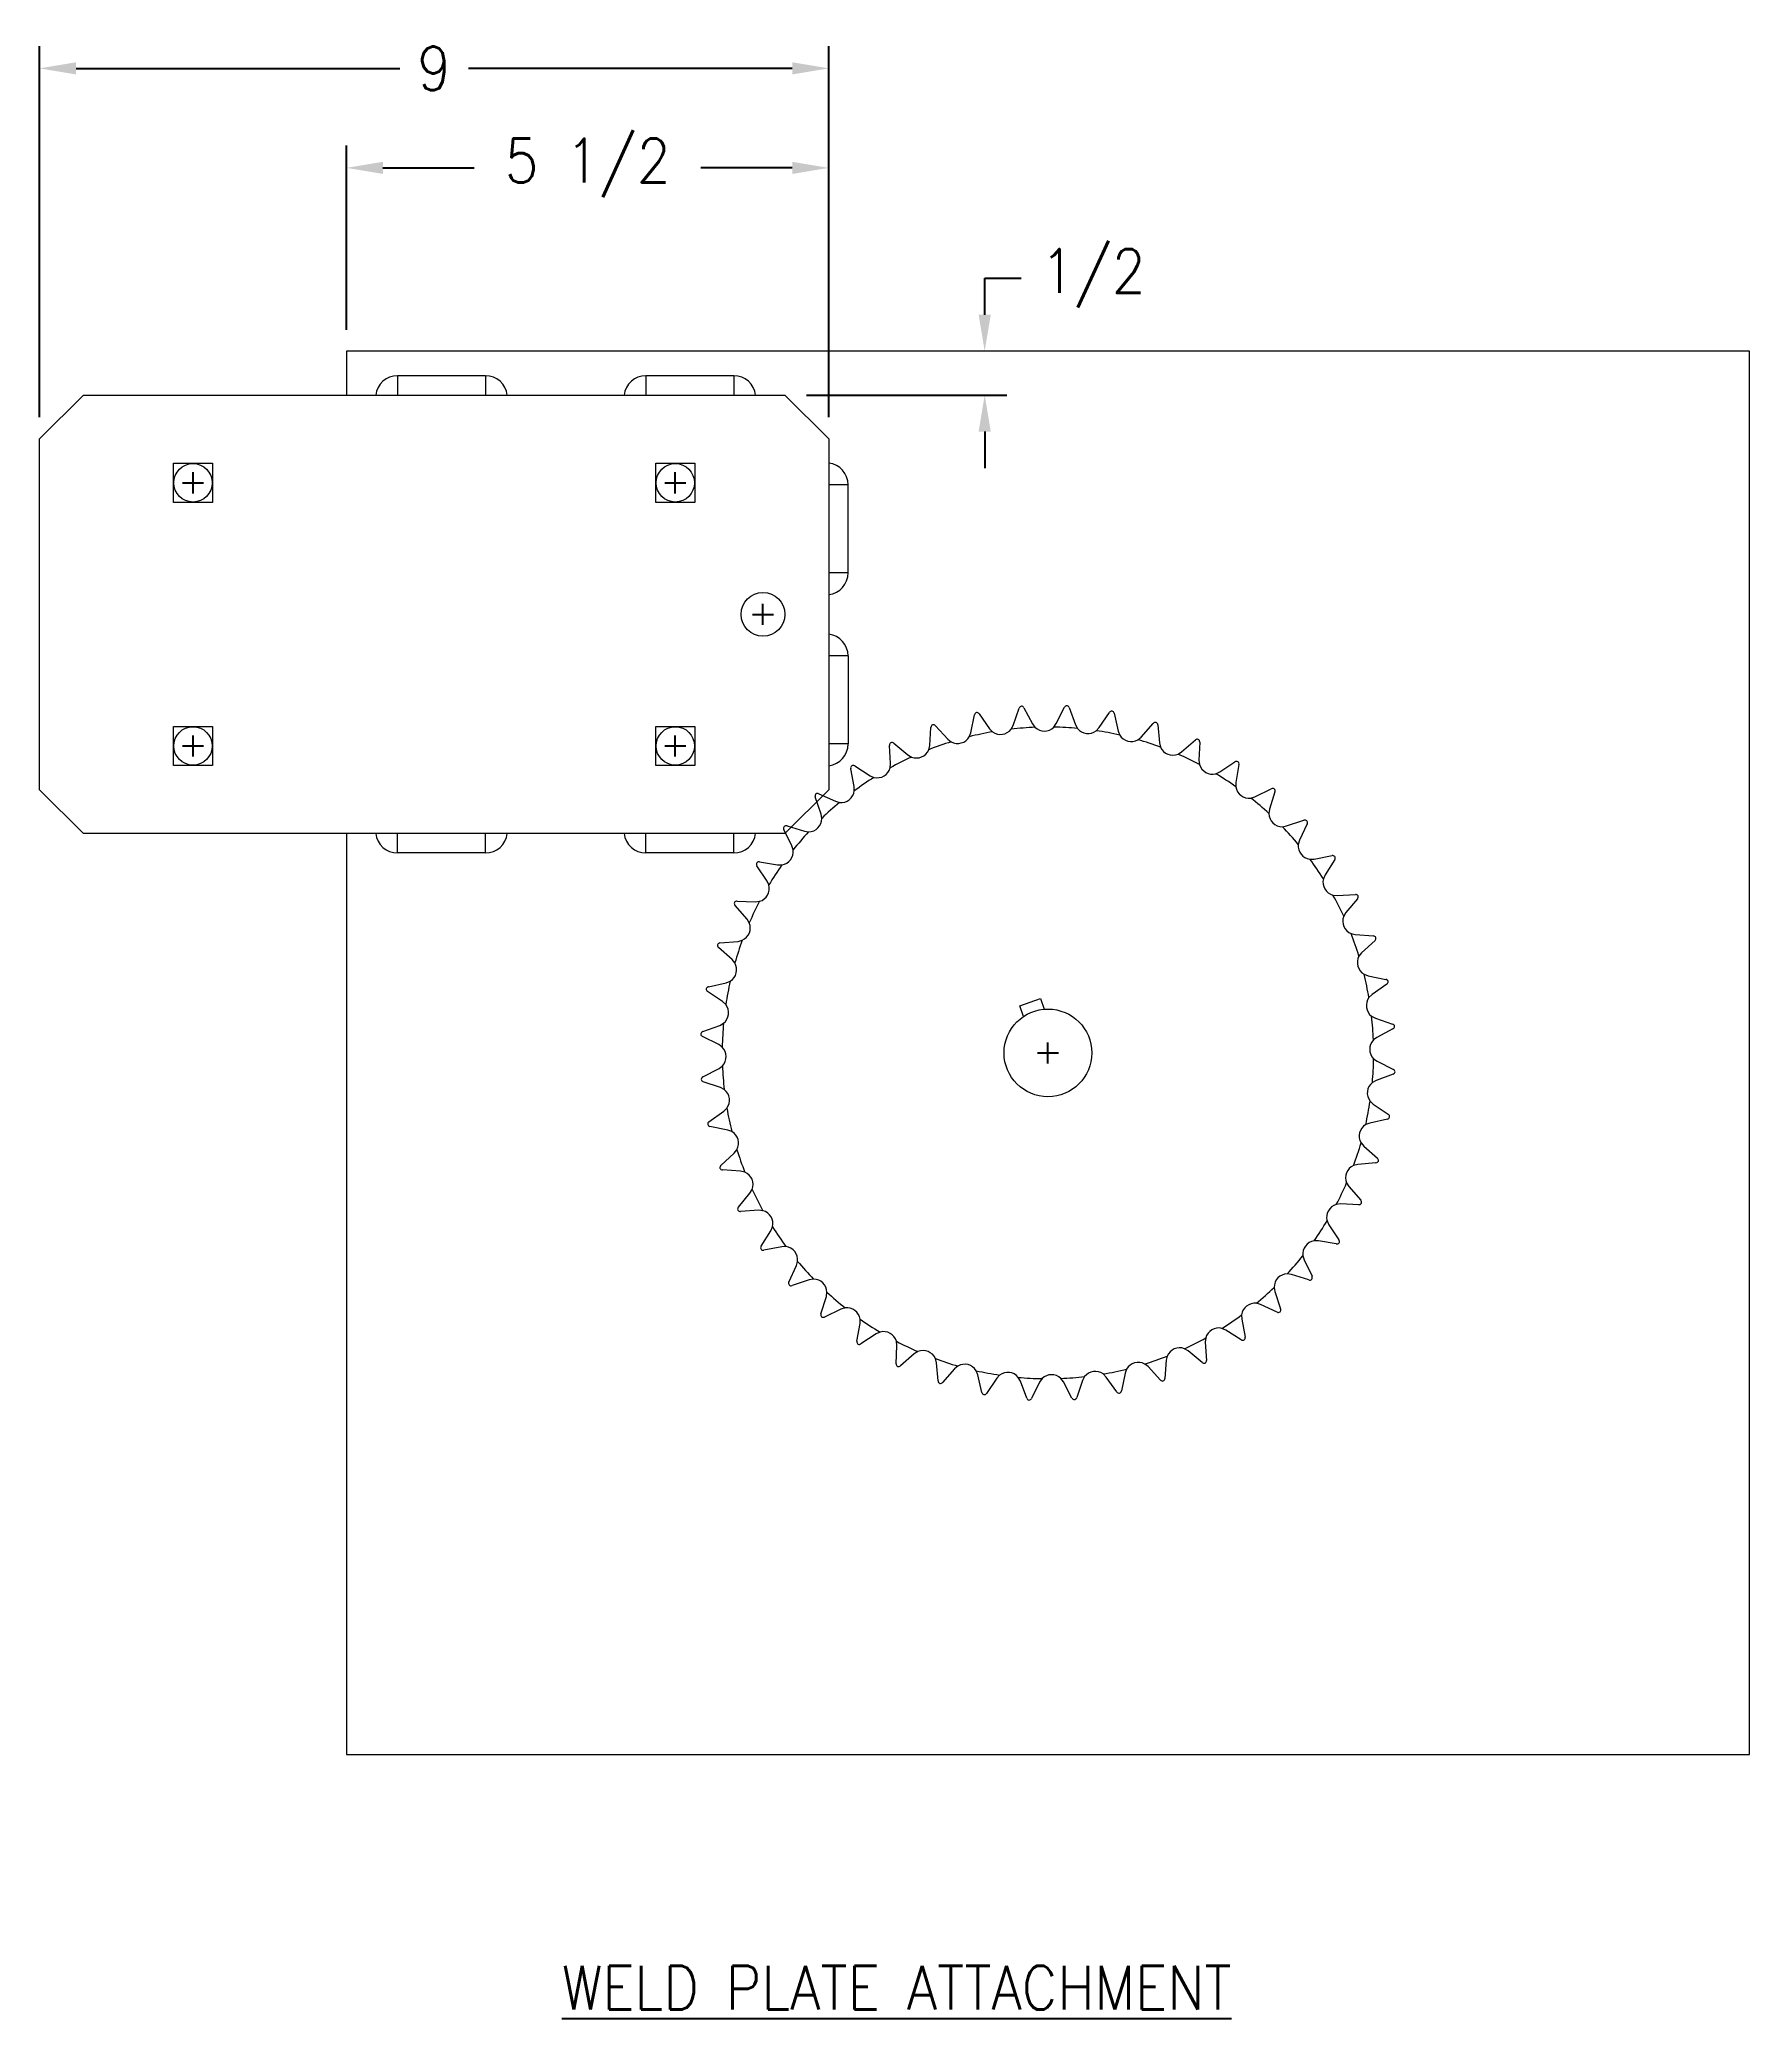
# Model space of a CAD drawing. Extents: x 51.2 to 65.9, y 18.1 to 35.
import ezdxf

# ---------------------------------------------------------------- set-up
doc = ezdxf.new("R2010")
doc.units = 0
doc.header["$LTSCALE"] = 0.5
doc.header["$MEASUREMENT"] = 0
doc.layers.get('Defpoints').update_dxf_attribs({"linetype": 'CONTINUOUS'})
doc.layers.add('DIM', color=1, linetype='CONTINUOUS')
doc.layers.add('OBJ', color=3, linetype='CONTINUOUS')
doc.styles.add('ROMANS', font='romans.shx', dxfattribs={"width": 0.9, "height": 0.375})
doc.dimstyles.new('GENIE1', dxfattribs={"dimscale": 2, "dimtxt": 0.25, "dimasz": 0.156, "dimexe": 0.095, "dimexo": 0.0925, "dimgap": 0.095, "dimtad": 0, "dimtih": 1, "dimtoh": 1, "dimdec": 5, "dimlfac": 1.333333, "dimzin": 4, "dimdsep": 46, "dimlunit": 5, "dimtxsty": 'ROMANS', "dimcen": 0.045, "dimadec": 0, "dimazin": 0, "dimtfac": 1, "dimtdec": 5, "dimtofl": 0, "dimtmove": 0, "dimatfit": 3, "dimfxl": 0, "dimfrac": 2, "dimtolj": 1, "dimtzin": 4, "dimarcsym": 0})

# ---------------------------------------------------------------- blocks, each defined once
blk = doc.blocks.new('*D18')
at = {"layer": 'Defpoints', "color": 0}
for p in [(57.998, 34.789), (51.248, 31.62), (57.998, 31.62)]:
    blk.add_point(p, dxfattribs=at)
at = {"layer": 'DIM', "color": 0, "lineweight": -2}
for p, q in [((51.248, 31.805), (51.248, 34.979)), ((57.998, 31.805), (57.998, 34.979)), ((51.56, 34.789), (54.329, 34.789)), ((57.686, 34.789), (54.918, 34.789))]:
    blk.add_line(p, q, dxfattribs=at)
at = {"layer": 'DIM', "color": 0}
for points in [[(51.56, 34.841), (51.56, 34.737), (51.248, 34.789)], [(57.686, 34.841), (57.686, 34.737), (57.998, 34.789)]]:
    blk.add_solid(points, dxfattribs=at)
at = {"layer": 'DIM', "color": 0, "insert": (54.623, 34.789), "char_height": 0.375, "attachment_point": 5, "style": 'ROMANS'}
blk.add_mtext('\\A1;9', dxfattribs=at)
blk = doc.blocks.new('*D19')
at = {"layer": 'Defpoints', "color": 0}
for p in [(57.998, 33.938), (53.873, 32.367), (57.998, 31.62)]:
    blk.add_point(p, dxfattribs=at)
at = {"layer": 'DIM', "color": 0, "lineweight": -2}
for p, q in [((53.873, 32.552), (53.873, 34.128)), ((57.998, 31.805), (57.998, 34.128)), ((54.185, 33.938), (54.966, 33.938)), ((57.686, 33.938), (56.905, 33.938))]:
    blk.add_line(p, q, dxfattribs=at)
at = {"layer": 'DIM', "color": 0}
for points in [[(54.185, 33.99), (54.185, 33.886), (53.873, 33.938)], [(57.686, 33.99), (57.686, 33.886), (57.998, 33.938)]]:
    blk.add_solid(points, dxfattribs=at)
at = {"layer": 'DIM', "color": 0, "insert": (55.936, 33.938), "char_height": 0.375, "attachment_point": 5, "style": 'ROMANS'}
blk.add_mtext('\\A1;5 1/2', dxfattribs=at)
blk = doc.blocks.new('*D33')
at = {"layer": 'Defpoints', "color": 0}
for p in [(53.873, 32.37), (59.332, 32.37), (57.623, 31.995)]:
    blk.add_point(p, dxfattribs=at)
at = {"layer": 'DIM', "color": 0, "lineweight": -2}
for p, q in [((59.332, 32.682), (59.332, 32.994)), ((59.332, 32.994), (59.644, 32.994)), ((57.808, 31.995), (59.522, 31.995)), ((59.332, 31.683), (59.332, 31.371))]:
    blk.add_line(p, q, dxfattribs=at)
at = {"layer": 'DIM', "color": 0}
for points in [[(59.28, 32.682), (59.384, 32.682), (59.332, 32.37)], [(59.28, 31.683), (59.384, 31.683), (59.332, 31.995)]]:
    blk.add_solid(points, dxfattribs=at)
at = {"layer": 'DIM', "color": 0, "insert": (60.26, 32.994), "char_height": 0.375, "attachment_point": 5, "style": 'ROMANS'}
blk.add_mtext('\\A1;1/2', dxfattribs=at)

msp = doc.modelspace()

# ---------------------------------------------------------------- linework, layer by layer
at = {"layer": 'DIM', "lineweight": 15}
for p, q in [((55.0618423, 32.1604077), (54.3092783, 32.1604077)), ((54.3092783, 32.1604077), (54.3092783, 31.994798)), ((55.0618423, 32.1604077), (55.0618423, 31.994798)), ((57.1868422, 32.1604077), (56.4342782, 32.1604077)), ((56.4342782, 32.1604077), (56.4342782, 31.994798)), ((57.1868422, 32.1604077), (57.1868422, 31.994798)), ((58.1636697, 31.2277374), (57.9980601, 31.2277374)), ((58.1636697, 30.4751734), (58.1636697, 31.2277374)), ((58.1636697, 30.4751734), (57.9980601, 30.4751734)), ((58.1636697, 29.7644227), (57.9980601, 29.7644227)), ((58.1636697, 29.7644227), (58.1636697, 29.0118587)), ((58.1636697, 29.0118587), (57.9980601, 29.0118587)), ((54.3092783, 28.079188), (54.3092783, 28.2447977)), ((55.0618423, 28.079188), (55.0618423, 28.2447977)), ((56.4342782, 28.079188), (56.4342782, 28.2447977)), ((57.1868422, 28.079188), (57.1868422, 28.2447977)), ((55.0618423, 28.079188), (54.3092783, 28.079188)), ((57.1868422, 28.079188), (56.4342782, 28.079188))]:
    msp.add_line(p, q, dxfattribs=at)
at = {"layer": 'DIM', "linetype": 'Continuous', "lineweight": 15}
for p, q in [((51.2480599, 31.6197978), (51.6230605, 31.994798)), ((51.6230605, 31.994798), (57.6230602, 31.994798)), ((57.6230602, 31.994798), (57.9980602, 31.6197978)), ((51.2480599, 28.6197979), (51.2480599, 31.6197978)), ((57.9980602, 31.6197978), (57.9980602, 28.6197979)), ((52.3933103, 31.4120481), (52.7278103, 31.4120481)), ((52.3933103, 31.0775481), (52.3933103, 31.4120481)), ((52.7278103, 31.4120481), (52.7278103, 31.0775481)), ((56.5183102, 31.4120481), (56.8528102, 31.4120481)), ((56.5183102, 31.0775481), (56.5183102, 31.4120481)), ((56.8528102, 31.4120481), (56.8528102, 31.0775481)), ((52.7278103, 31.0775481), (52.3933103, 31.0775481)), ((56.8528102, 31.0775481), (56.5183102, 31.0775481)), ((59.5765125, 29.1707796), (59.6268215, 29.3179196)), ((59.6680759, 29.321075), (59.7401771, 29.1832976)), ((59.944651, 29.185524), (60.0137351, 29.3248385)), ((60.0550485, 29.3225822), (60.1085493, 29.1765725)), ((60.3115645, 29.1520906), (60.3982418, 29.2811961)), ((52.3933103, 28.8275481), (52.3933103, 29.1620481)), ((52.3933103, 29.1620481), (52.7278103, 29.1620481)), ((52.7278103, 29.1620481), (52.7278103, 28.8275481)), ((56.5183102, 29.1620481), (56.8528102, 29.1620481)), ((56.5183102, 28.8275481), (56.5183102, 29.1620481)), ((56.8528102, 29.1620481), (56.8528102, 28.8275481)), ((58.8616698, 28.9985862), (58.8721819, 29.1537335)), ((58.911214, 29.1674589), (59.0165177, 29.0530374)), ((59.2004937, 29.0736553), (59.2134481, 29.1081096)), ((59.2134481, 29.1081096), (59.244121, 29.2605575)), ((59.2846106, 29.2690705), (59.3740785, 29.1418831)), ((59.3740785, 29.1418831), (59.3998111, 29.1155628)), ((59.5591718, 29.1383108), (59.5765125, 29.1707796)), ((59.7401771, 29.1832976), (59.7622541, 29.1538439)), ((59.9232206, 29.1555967), (59.944651, 29.185524)), ((60.1085493, 29.1765725), (60.126593, 29.1444892)), ((60.2864111, 29.1252163), (60.3115645, 29.1520906)), ((60.4389073, 29.2735666), (60.4728923, 29.1218227)), ((60.4728923, 29.1218227), (60.4865938, 29.0876586)), ((60.6709751, 29.0710514), (60.7737625, 29.1877387)), ((60.8130842, 29.1748665), (60.826972, 29.019985)), ((58.5271967, 28.8440838), (58.517368, 28.9992757)), ((58.5542747, 29.0179784), (58.6736125, 28.9182806)), ((58.8533234, 28.9627359), (58.8616698, 28.9985862)), ((59.0165177, 29.0530374), (59.0454656, 29.0303011)), ((60.6425291, 29.0476903), (60.6709751, 29.0710514)), ((60.826972, 29.019985), (60.8360969, 28.9843247)), ((60.9854812, 28.9243448), (61.0167332, 28.943793)), ((61.0167332, 28.943793), (61.1338719, 29.0460657)), ((61.171177, 29.0281711), (61.1647299, 28.8728018)), ((52.7278103, 28.8275481), (52.3933103, 28.8275481)), ((56.8528102, 28.8275481), (56.5183102, 28.8275481)), ((58.2157516, 28.6472455), (58.1857504, 28.7998269)), ((58.2199002, 28.8231867), (58.3512303, 28.7399187)), ((58.5236011, 28.8074505), (58.5271967, 28.8440838)), ((58.6736125, 28.9182806), (58.7052805, 28.8995174)), ((61.1647299, 28.8728018), (61.1691222, 28.8362556)), ((61.3093995, 28.7572902), (61.3429226, 28.7724929)), ((61.3429226, 28.7724929), (61.4724085, 28.8586008)), ((61.5070588, 28.8359901), (61.480387, 28.6827915)), ((51.6230605, 28.2447979), (51.2480599, 28.6197979)), ((57.9980602, 28.6197979), (57.6230602, 28.2447979)), ((58.2169684, 28.6104564), (58.2157516, 28.6472455)), ((58.3512303, 28.7399187), (58.3850764, 28.7254495)), ((61.480387, 28.6827915), (61.4799715, 28.6459847)), ((61.6439623, 28.560082), (61.7835798, 28.6285518)), ((61.8149824, 28.6016118), (61.7685423, 28.4532053)), ((57.9326637, 28.4114394), (57.8830033, 28.5587994)), ((57.9138117, 28.586417), (58.0548869, 28.5210032)), ((58.0548869, 28.5210032), (58.0903322, 28.5110756)), ((61.6087417, 28.5493849), (61.6439623, 28.560082)), ((61.7685423, 28.4532053), (61.7633261, 28.4167675)), ((57.6827763, 28.1407002), (57.6143065, 28.2803176)), ((57.6412465, 28.3117203), (57.789653, 28.2652802)), ((57.789653, 28.2652802), (57.8260908, 28.260064)), ((57.9386721, 28.3751238), (57.9326637, 28.4114394)), ((61.8783859, 28.3041863), (61.9147015, 28.3101946)), ((61.9147015, 28.3101946), (62.0620616, 28.3598551)), ((62.0896792, 28.3290466), (62.0242653, 28.1879714)), ((57.6230602, 28.2447979), (51.6230605, 28.2447979)), ((57.6934735, 28.1054796), (57.6827763, 28.1407002)), ((62.0242653, 28.1879714), (62.0143377, 28.1525262)), ((57.4703655, 27.8396605), (57.3842576, 27.9691464)), ((57.4068683, 28.0037967), (57.5600668, 27.9771248)), ((57.5600668, 27.9771248), (57.5968737, 27.9767094)), ((62.1137185, 28.0258899), (62.1505076, 28.0271067)), ((62.1505076, 28.0271067), (62.303089, 28.0571079)), ((62.3264488, 28.0229581), (62.2431808, 27.891628)), ((57.4855682, 27.8061374), (57.4703655, 27.8396605)), ((62.2431808, 27.891628), (62.2287116, 27.8577819)), ((57.2990653, 27.5134711), (57.1967927, 27.6306098)), ((57.2146873, 27.6679149), (57.3700565, 27.6614678)), ((57.3700565, 27.6614678), (57.4066027, 27.6658601)), ((62.3107126, 27.7192572), (62.3473459, 27.7156616)), ((62.3473459, 27.7156616), (62.5025378, 27.7254903)), ((62.5212405, 27.6885837), (62.4215427, 27.5692458)), ((57.3185135, 27.4822191), (57.2990653, 27.5134711)), ((62.4215427, 27.5692458), (62.4027795, 27.5375778)), ((57.1718069, 27.167713), (57.0551196, 27.2705004)), ((57.0679919, 27.3098221), (57.2228734, 27.3237098)), ((57.2228734, 27.3237098), (57.2585336, 27.3328348)), ((62.465998, 27.3895349), (62.5018484, 27.3811886)), ((62.5018484, 27.3811886), (62.6569956, 27.3706764)), ((62.670721, 27.3316444), (62.5562995, 27.2263406)), ((57.195168, 27.139267), (57.1718069, 27.167713)), ((62.5562995, 27.2263406), (62.5335632, 27.1973927)), ((56.9692918, 26.9356452), (57.1210357, 26.9696301)), ((57.1210357, 26.9696301), (57.1551997, 26.9833317)), ((62.5769174, 27.0423647), (62.6113717, 27.0294102)), ((62.6113717, 27.0294102), (62.7638196, 26.9987373)), ((62.7723326, 26.9582477), (62.6451452, 26.8687798)), ((57.0907678, 26.8083024), (56.9616623, 26.8949797)), ((57.117642, 26.783149), (57.0907678, 26.8083024)), ((59.6318571, 26.7731223), (59.8087398, 26.8353217)), ((59.6641702, 26.6812302), (59.6318571, 26.7731223)), ((59.8087398, 26.8353217), (59.8410529, 26.7434297)), ((62.6451452, 26.8687798), (62.618825, 26.8430472)), ((56.9202761, 26.5517864), (57.0662858, 26.6052872)), ((57.0662858, 26.6052872), (57.0983691, 26.6233309)), ((62.6415729, 26.6836865), (62.6740417, 26.6663458)), ((62.6740417, 26.6663458), (62.8211817, 26.6160369)), ((62.8243371, 26.5747824), (62.6865598, 26.5026812)), ((57.0573343, 26.4413889), (56.9180198, 26.510473)), ((57.0872617, 26.4199584), (57.0573343, 26.4413889)), ((62.6865598, 26.5026812), (62.6571061, 26.4806042)), ((56.9217833, 26.1648138), (57.0595607, 26.236915)), ((57.0595607, 26.236915), (57.0890144, 26.258992)), ((62.6588588, 26.3196378), (62.6887861, 26.2982073)), ((62.6887861, 26.2982073), (62.8281006, 26.2291232)), ((57.0720788, 26.0732504), (56.9249387, 26.1235594)), ((57.1045475, 26.0559097), (57.0720788, 26.0732504)), ((62.6798347, 26.134309), (62.6477513, 26.1162654)), ((62.8258443, 26.1878098), (62.6798347, 26.134309)), ((57.1009752, 25.8708164), (57.1272955, 25.896549)), ((62.6284785, 25.9564472), (62.6553527, 25.9312938)), ((62.6553527, 25.9312938), (62.7844582, 25.8446165)), ((56.9737879, 25.7813485), (57.1009752, 25.8708164)), ((57.1347488, 25.710186), (56.9823009, 25.7408589)), ((62.6250848, 25.7699661), (62.5909207, 25.7562645)), ((62.7768287, 25.8039511), (62.6250848, 25.7699661)), ((57.169203, 25.6972316), (57.1347488, 25.710186)), ((62.5509524, 25.6003292), (62.5743135, 25.5718832)), ((62.5743135, 25.5718832), (62.6910008, 25.4690958)), ((57.0753994, 25.4079518), (57.189821, 25.5132556)), ((57.189821, 25.5132556), (57.2125573, 25.5422035)), ((62.5232471, 25.4158864), (62.4875868, 25.4067614)), ((62.6781286, 25.4297742), (62.5232471, 25.4158864)), ((57.2442721, 25.3584076), (57.0891248, 25.3689198)), ((57.2801224, 25.3500613), (57.2442721, 25.3584076)), ((62.4276069, 25.2573771), (62.4470551, 25.2261251)), ((62.4470551, 25.2261251), (62.5493278, 25.1089864)), ((57.22488, 25.0510126), (57.3245778, 25.1703504)), ((57.3245778, 25.1703504), (57.3433409, 25.2020184)), ((62.3760639, 25.0781285), (62.3395177, 25.0737361)), ((62.5314332, 25.0716813), (62.3760639, 25.0781285)), ((57.3987745, 25.0239346), (57.2435826, 25.0141059)), ((57.4354079, 25.020339), (57.3987745, 25.0239346)), ((57.5029396, 24.8479682), (57.5174088, 24.8818143)), ((62.2605523, 24.9334588), (62.275755, 24.8999357)), ((62.275755, 24.8999357), (62.3618629, 24.7704498)), ((57.4196717, 24.7166381), (57.5029396, 24.8479682)), ((57.5956129, 24.7124895), (57.4430314, 24.6824883)), ((57.6324019, 24.7137063), (57.5956129, 24.7124895)), ((62.1860537, 24.7624714), (62.1492468, 24.7628868)), ((62.3392522, 24.7357995), (62.1860537, 24.7624714)), ((57.6564413, 24.4105496), (57.7218551, 24.5516248)), ((57.7218551, 24.5516248), (57.7317827, 24.58707)), ((62.052647, 24.6341166), (62.0633441, 24.598896)), ((62.0633441, 24.598896), (62.1318139, 24.4592786)), ((57.8314189, 24.4294016), (57.6840589, 24.3797411)), ((57.8677345, 24.43541), (57.8314189, 24.4294016)), ((61.9564674, 24.4743161), (61.9200297, 24.4795322)), ((62.1048739, 24.4278759), (61.9564674, 24.4743161)), ((57.931138, 24.1379844), (57.9775782, 24.2863909)), ((57.9775782, 24.2863909), (57.9827943, 24.3228287)), ((61.6912335, 24.218593), (61.6557883, 24.2285206)), ((61.8323087, 24.1531792), (61.6912335, 24.218593)), ((61.8074484, 24.3644724), (61.8134567, 24.3281568)), ((61.8134567, 24.3281568), (61.8631172, 24.1807968)), ((58.1021581, 24.1795142), (57.9625407, 24.1110444)), ((58.1373787, 24.1902113), (58.1021581, 24.1795142)), ((58.2390617, 23.9036061), (58.2657335, 24.0568047)), ((58.2657335, 24.0568047), (58.266149, 24.0936116)), ((61.529152, 24.1291398), (61.5303688, 24.0923508)), ((61.5303688, 24.0923508), (61.56037, 23.9397693)), ((58.4031978, 23.9671033), (58.2737119, 23.8809955)), ((58.4367209, 23.982306), (58.4031978, 23.9671033)), ((58.5749434, 23.7114252), (58.5813906, 23.8667944)), ((58.5813906, 23.8667944), (58.5769982, 23.9033406)), ((61.2225194, 23.9321457), (61.2189237, 23.8955124)), ((61.2189237, 23.8955124), (61.2287524, 23.7403205)), ((61.3948901, 23.9996775), (61.3610441, 24.0141467)), ((61.5262202, 23.9164095), (61.3948901, 23.9996775)), ((58.7293873, 23.7958032), (58.6122485, 23.6935306)), ((58.7606392, 23.8152514), (58.7293873, 23.7958032)), ((58.9191485, 23.7196113), (58.9100235, 23.7552715)), ((58.9330363, 23.5647298), (58.9191485, 23.7196113)), ((59.1035913, 23.6919059), (59.0751453, 23.6685448)), ((60.7296027, 23.6865588), (60.7006548, 23.7092951)), ((60.8844507, 23.74101), (60.8739385, 23.5858627)), ((60.8927971, 23.7768603), (60.8844507, 23.74101)), ((61.0725079, 23.8213156), (61.04084, 23.8400788)), ((61.1918458, 23.7216179), (61.0725079, 23.8213156)), ((59.0751453, 23.6685448), (58.9723579, 23.5518575)), ((59.2732282, 23.6177736), (59.2595266, 23.6519376)), ((59.3072132, 23.4660297), (59.2732282, 23.6177736)), ((59.434556, 23.5875056), (59.3478786, 23.4584001)), ((59.4597093, 23.6143799), (59.434556, 23.5875056)), ((59.6375711, 23.5630237), (59.6195275, 23.595107)), ((59.6910719, 23.417014), (59.6375711, 23.5630237)), ((59.8014695, 23.5540722), (59.7323853, 23.4147577)), ((59.8228999, 23.5839995), (59.8014695, 23.5540722)), ((60.0059433, 23.5562986), (59.9838663, 23.5857523)), ((60.0780445, 23.4185212), (60.0059433, 23.5562986)), ((60.1696079, 23.5688166), (60.119299, 23.4216766)), ((60.1869487, 23.6012854), (60.1696079, 23.5688166)), ((60.3720419, 23.5977131), (60.3463093, 23.6240334)), ((60.4615098, 23.4705257), (60.3720419, 23.5977131)), ((60.5326723, 23.6314867), (60.5019995, 23.4790388)), ((60.5456268, 23.6659409), (60.5326723, 23.6314867)), ((60.8349065, 23.5721373), (60.7296027, 23.6865588))]:
    msp.add_line(p, q, dxfattribs=at)
at = {"layer": 'DIM'}
for p, q in [((52.5605602, 31.154798), (52.5605602, 31.334798)), ((56.6855602, 31.154798), (56.6855602, 31.334798)), ((52.4705602, 31.244798), (52.6505602, 31.244798)), ((56.5955602, 31.244798), (56.7755602, 31.244798)), ((57.4355602, 30.029798), (57.4355602, 30.209798)), ((57.3455602, 30.119798), (57.5255602, 30.119798)), ((52.4705602, 28.994798), (52.6505602, 28.994798)), ((52.5605602, 28.904798), (52.5605602, 29.084798)), ((56.5955602, 28.994798), (56.7755602, 28.994798)), ((56.6855602, 28.904798), (56.6855602, 29.084798)), ((59.8730602, 26.2797981), (59.8730602, 26.4597981)), ((59.7830602, 26.3697981), (59.9630602, 26.3697981))]:
    msp.add_line(p, q, dxfattribs=at)
at = {"layer": 'DIM', "linetype": 'Continuous', "lineweight": 15}
for centre, radius in [((52.5605602, 31.244798), 0.16425), ((56.6855602, 31.244798), 0.16425), ((57.4355602, 30.119798), 0.1875), ((52.5605602, 28.994798), 0.16425), ((56.6855602, 28.994798), 0.16425), ((59.8730602, 26.3697981), 0.375)]:
    msp.add_circle(centre, radius, dxfattribs=at)
at = {"layer": 'DIM', "lineweight": 15}
for centre, start, end in [((54.3092781, 31.9729078), 90, 173.29551254), ((55.0618425, 31.9729078), 6.70448746, 90), ((56.434278, 31.9729078), 90, 173.29551254), ((57.1868424, 31.9729078), 6.70448746, 90), ((57.9761698, 31.2277377), 0, 83.29551254), ((57.9761698, 30.4751732), 276.70448746, 0), ((57.9761698, 29.764423), 0, 83.29551254), ((57.9761698, 29.0118585), 276.70448746, 0), ((54.3092781, 28.2666879), 186.70448746, 270), ((55.0618425, 28.2666879), 270, 353.29551254), ((56.434278, 28.2666879), 186.70448746, 270), ((57.1868424, 28.2666879), 270, 353.29551254)]:
    msp.add_arc(centre, 0.1875, start, end, dxfattribs=at)
at = {"layer": 'DIM', "linetype": 'Continuous', "lineweight": 15}
for centre, radius, start, end in [((59.2691198, 29.2555277), 0.0254998, 108.04574122, 168.62400035), ((59.2637542, 29.2544001), 0.0254993, 35.12254678, 95.70238855), ((59.6509501, 29.3096699), 0.0254999, 100.54605612, 161.12408563), ((59.6454827, 29.3092518), 0.0254999, 27.62351872, 88.20170212), ((60.0365805, 29.3135098), 0.0255, 93.04604688, 153.62387538), ((60.0311055, 29.3138091), 0.0254997, 20.12368912, 80.70199461), ((60.4194131, 29.2669824), 0.0255, 85.54606549, 146.1239006), ((60.4140238, 29.2679936), 0.0254999, 12.62378994, 73.20175827), ((58.8976233, 29.1520098), 0.0254998, 115.54573885, 176.12395262), ((58.892451, 29.1501915), 0.0254992, 42.62325932, 103.2028436), ((59.8730602, 26.3697981), 2.78625, 99.77919184, 103.96845898), ((59.4679338, 29.207904), 0.11475, 233.58274016, 322.66491066), ((59.8730602, 26.3697981), 2.78625, 92.27919184, 96.46845898), ((59.8418469, 29.2365032), 0.11475, 226.08274016, 315.16491066), ((59.8730602, 26.3697981), 2.78625, 84.77919184, 88.96845898), ((60.216294, 29.2160523), 0.11475, 218.58274016, 307.66491066), ((59.8730602, 26.3697981), 2.78625, 77.27919184, 81.46845898), ((60.7928976, 29.1708825), 0.0255006, 78.04697204, 138.6229446), ((60.7876864, 29.1725894), 0.0254996, 5.1232185, 65.70211506), ((58.542817, 29.0008875), 0.0255, 123.04615408, 183.62387711), ((58.5379258, 28.9984083), 0.0255005, 50.12447789, 110.70121749), ((58.7471823, 29.0063434), 0.11475, 248.58274016, 337.66491066), ((59.8730602, 26.3697981), 2.78625, 107.27919184, 111.46845898), ((59.1009526, 29.130744), 0.11475, 241.08274016, 330.16491066), ((60.5848683, 29.1469012), 0.11475, 211.08274016, 300.16491066), ((59.8730602, 26.3697981), 2.78625, 69.77919184, 73.96845898), ((60.9412634, 29.0302331), 0.11475, 203.58274016, 292.66491066), ((61.1506432, 29.0268559), 0.0255007, 70.54701085, 131.12295019), ((61.1456979, 29.0292278), 0.025501, 357.62498418, 58.20005241), ((58.2107715, 28.8047466), 0.0255001, 130.54626325, 191.12373254), ((58.2062454, 28.8016506), 0.0255001, 57.62359959, 118.20135096), ((58.4126761, 28.8368308), 0.11475, 256.08274016, 345.16491066), ((59.8730602, 26.3697981), 2.78625, 114.77919184, 118.96845898), ((59.8730602, 26.3697981), 2.78625, 62.27919184, 66.46845898), ((61.2793812, 28.8680442), 0.11475, 196.08274016, 285.16491066), ((61.4865289, 28.8373674), 0.0254998, 63.04598299, 123.62426411), ((61.4819372, 28.840364), 0.0254995, 350.12331662, 50.70234483), ((58.1031575, 28.6251067), 0.11475, 263.58274016, 352.66491066), ((59.8730602, 26.3697981), 2.78625, 122.27919184, 126.46845898), ((59.8730602, 26.3697981), 2.78625, 54.77919184, 58.96845898), ((61.5934365, 28.6631096), 0.11475, 188.58274016, 277.66491066), ((61.7948078, 28.6056566), 0.0255002, 55.54613746, 116.12377226), ((61.7906456, 28.609227), 0.0255005, 342.62463748, 43.20092715), ((57.9071672, 28.5669431), 0.0254994, 138.04543227, 198.62467746), ((57.903085, 28.563283), 0.0254999, 65.12401966, 125.70228628), ((59.8730602, 26.3697981), 2.78625, 129.77919184, 133.96845898), ((59.8730602, 26.3697981), 2.78625, 47.27919184, 51.46845898), ((57.6372017, 28.2915457), 0.0255002, 145.54613747, 206.12377225), ((57.6336313, 28.2873834), 0.0255005, 72.62463748, 133.20092715), ((59.8730602, 26.3697981), 2.78625, 137.27919184, 141.46845898), ((57.8239224, 28.3747935), 0.11475, 271.08274016, 0.16491066), ((61.8780556, 28.4189359), 0.11475, 181.08274016, 270.16491066), ((59.8730602, 26.3697981), 2.78625, 39.77919184, 43.96845898), ((62.0702052, 28.3356911), 0.0254994, 48.04543228, 108.62467745), ((62.0665452, 28.3397733), 0.0254999, 335.12401967, 35.70228628), ((57.5797487, 28.0901744), 0.11475, 278.58274016, 7.66491066), ((62.1283688, 28.1397008), 0.11475, 173.58274016, 262.66491066), ((57.4054909, 27.9832668), 0.0254998, 153.04598299, 213.62426412), ((57.4024944, 27.9786751), 0.0254995, 80.12331662, 140.70234485), ((59.8730602, 26.3697981), 2.78625, 144.77919184, 148.96845898), ((59.8730602, 26.3697981), 2.78625, 32.27919184, 36.46845898), ((62.3080087, 28.0320869), 0.0255001, 40.54626326, 101.12373253), ((62.3049127, 28.0366129), 0.0255001, 327.62359958, 28.20135096), ((57.3748141, 27.7761191), 0.11475, 286.08274016, 15.16491066), ((62.340093, 27.8301822), 0.11475, 166.08274016, 255.16491066), ((57.2160024, 27.6473811), 0.0255007, 160.54701085, 221.12295019), ((57.2136305, 27.6424358), 0.025501, 87.62498423, 148.20005241), ((59.8730602, 26.3697981), 2.78625, 152.27919184, 156.46845898), ((59.8730602, 26.3697981), 2.78625, 24.77919184, 28.96845898), ((62.5041496, 27.7000413), 0.0255, 33.04615409, 93.62387707), ((62.5016704, 27.7049326), 0.0255005, 320.12447788, 20.70121749), ((57.2126252, 27.4380013), 0.11475, 293.58274016, 22.66491066), ((62.5096055, 27.495676), 0.11475, 158.58274016, 247.66491066), ((57.0719758, 27.2896355), 0.0255006, 168.04697204, 228.6229446), ((57.0702689, 27.2844243), 0.0254996, 95.12321852, 155.70211504), ((59.8730602, 26.3697981), 2.78625, 159.77919184, 163.96845898), ((59.8730602, 26.3697981), 2.78625, 17.27919184, 21.46845898), ((62.6552719, 27.345235), 0.0254998, 25.54573888, 86.12395263), ((62.6534536, 27.3504073), 0.0254992, 312.62325935, 13.20284357), ((57.0959571, 27.0816062), 0.11475, 301.08274016, 30.16491066), ((62.6340061, 27.1419058), 0.11475, 151.08274016, 240.16491066), ((56.9758759, 26.9161509), 0.0255, 175.5460655, 236.1239006), ((56.9748647, 26.9107617), 0.0254999, 102.62378996, 163.20175824), ((59.8730602, 26.3697981), 2.78625, 167.27919184, 171.46845898), ((59.8730602, 26.3697981), 2.78625, 9.77919184, 13.96845898), ((62.7587898, 26.9737385), 0.0254998, 18.04574123, 78.62400036), ((62.7576622, 26.9791041), 0.0254993, 305.12254676, 5.70238855), ((57.026806, 26.7130319), 0.11475, 308.58274016, 37.66491066), ((62.7111661, 26.7749245), 0.11475, 143.58274016, 232.66491066), ((59.8730602, 26.3697981), 2.78625, 174.77919184, 178.96845898), ((59.8730602, 26.3697981), 2.78625, 2.27919184, 6.46845898), ((62.812932, 26.5919083), 0.0254999, 10.54605616, 71.12408564), ((62.8125139, 26.5973756), 0.0254999, 297.62351874, 358.20170199), ((56.9290492, 26.5278434), 0.0254997, 110.12368912, 170.70199459), ((56.9293485, 26.5333184), 0.0255, 183.04604692, 243.62387539), ((57.0063551, 26.3385847), 0.11475, 316.08274016, 45.16491066), ((62.7397653, 26.4010115), 0.11475, 136.08274016, 225.16491066), ((59.8730602, 26.3697981), 2.78625, 182.27919184, 186.46845898), ((59.8730602, 26.3697981), 2.78625, 354.77919184, 358.96845898), ((56.9336066, 26.1422206), 0.0254999, 117.62351873, 178.2017021), ((56.9331885, 26.1476879), 0.0254999, 190.54605612, 251.12408564), ((62.7193144, 26.0265643), 0.11475, 128.58274016, 217.66491066), ((62.8170712, 26.2117528), 0.0254997, 290.12368913, 350.70199457), ((62.816772, 26.2062778), 0.0255, 3.04604696, 63.62387537), ((57.0349544, 25.9646717), 0.11475, 323.58274016, 52.66491066), ((59.8730602, 26.3697981), 2.78625, 189.77919184, 193.96845898), ((59.8730602, 26.3697981), 2.78625, 347.27919184, 351.46845898), ((56.9884583, 25.7604921), 0.0254993, 125.12254678, 185.70238854), ((56.9873306, 25.7658577), 0.0254998, 198.04574122, 258.62400037), ((62.6501633, 25.65799), 0.11475, 121.08274016, 210.16491066), ((62.7712557, 25.8288345), 0.0254999, 282.62378997, 343.20175823), ((62.7702445, 25.8234453), 0.0255, 355.54606547, 56.1239006), ((57.1121144, 25.5976904), 0.11475, 331.08274016, 60.16491066), ((59.8730602, 26.3697981), 2.78625, 339.77919184, 343.96845898), ((57.0926668, 25.3891889), 0.0254992, 132.62325935, 193.20284357), ((57.0908486, 25.3943612), 0.0254998, 205.54573887, 266.12395264), ((59.8730602, 26.3697981), 2.78625, 197.27919184, 201.46845898), ((62.5334952, 25.301595), 0.11475, 113.58274016, 202.66491066), ((62.6758515, 25.4551719), 0.0254996, 275.12321854, 335.70211502), ((62.6741446, 25.4499607), 0.0255006, 348.04697204, 48.6229446), ((57.2365149, 25.2439202), 0.11475, 338.58274016, 67.66491066), ((59.8730602, 26.3697981), 2.78625, 332.27919184, 336.46845898), ((57.24445, 25.0346637), 0.0255005, 140.1244779, 200.70121748), ((59.8730602, 26.3697981), 2.78625, 204.77919184, 208.96845898), ((62.3713063, 24.9634771), 0.11475, 106.08274016, 195.16491066), ((62.5324899, 25.0971605), 0.025501, 267.62498424, 328.20005241), ((62.5301181, 25.0922152), 0.0255007, 340.54701085, 41.12295019), ((57.2419709, 25.0395549), 0.0255, 213.04615408, 273.62387706), ((57.4060275, 24.909414), 0.11475, 346.08274016, 75.16491066), ((59.8730602, 26.3697981), 2.78625, 212.27919184, 216.46845898), ((59.8730602, 26.3697981), 2.78625, 324.77919184, 328.96845898), ((57.4412077, 24.7029833), 0.0255001, 147.62359957, 208.20135097), ((57.6177517, 24.5998954), 0.11475, 353.58274016, 82.66491066), ((62.1663718, 24.6494219), 0.11475, 98.58274016, 187.66491066), ((62.3436261, 24.7609211), 0.0254995, 260.12331664, 320.70234481), ((62.3406296, 24.7563295), 0.0254998, 333.04598303, 33.62426408), ((57.4381117, 24.7075094), 0.0255001, 220.54626324, 281.12373254), ((59.8730602, 26.3697981), 2.78625, 219.77919184, 223.96845898), ((59.8730602, 26.3697981), 2.78625, 317.27919184, 321.46845898), ((57.6795753, 24.3998229), 0.0254999, 155.12401965, 215.7022863), ((57.6759152, 24.4039051), 0.0254994, 228.04543228, 288.62467744), ((57.8680648, 24.3206603), 0.11475, 1.08274016, 90.16491066), ((61.922198, 24.3648027), 0.11475, 91.08274016, 180.16491066), ((62.1124892, 24.4522128), 0.0255005, 252.62463751, 313.20092713), ((62.1089187, 24.4480505), 0.0255002, 325.54613746, 26.12377226), ((59.8730602, 26.3697981), 2.78625, 227.27919184, 231.46845898), ((61.6429629, 24.1144896), 0.11475, 83.58274016, 172.66491066), ((59.8730602, 26.3697981), 2.78625, 309.77919184, 313.96845898), ((57.9554749, 24.1303692), 0.0255005, 162.6246375, 223.20092713), ((57.9513127, 24.1339396), 0.0255002, 235.54613747, 296.12377225), ((58.152684, 24.0764866), 0.11475, 8.58274016, 97.66491066), ((59.8730602, 26.3697981), 2.78625, 234.77919184, 238.96845898), ((59.8730602, 26.3697981), 2.78625, 302.27919184, 306.46845898), ((61.8430354, 24.1763132), 0.0254999, 245.12401965, 305.7022863), ((61.8389532, 24.1726531), 0.0254994, 318.04543227, 18.62467745), ((58.2641833, 23.8992323), 0.0254995, 170.12331662, 230.70234484), ((58.2595916, 23.9022288), 0.0254998, 243.04598301, 303.6242641), ((58.4667393, 23.871552), 0.11475, 16.08274016, 105.16491066), ((59.8730602, 26.3697981), 2.78625, 242.27919184, 246.46845898), ((59.8730602, 26.3697981), 2.78625, 294.77919184, 298.96845898), ((61.3334443, 23.9027654), 0.11475, 76.08274016, 165.16491066), ((61.539875, 23.9379456), 0.0255001, 237.62359957, 298.20135097), ((61.535349, 23.9348496), 0.0255001, 310.54626325, 11.12373254), ((58.6004226, 23.7103684), 0.025501, 177.62498411, 238.20005242), ((58.5954773, 23.7127403), 0.0255007, 250.54701084, 311.1229502), ((58.8048571, 23.7093631), 0.11475, 23.58274016, 112.66491066), ((59.8730602, 26.3697981), 2.78625, 249.77919184, 253.96845898), ((59.1612521, 23.592695), 0.11475, 31.08274016, 120.16491066), ((60.6451679, 23.6088523), 0.11475, 61.08274016, 150.16491066), ((59.8730602, 26.3697981), 2.78625, 287.27919184, 291.46845898), ((60.9989382, 23.7332528), 0.11475, 68.58274016, 157.66491066), ((61.2081947, 23.7411879), 0.0255005, 230.12447788, 290.70121749), ((61.2033034, 23.7387087), 0.0255, 303.04615411, 3.62387704), ((58.958434, 23.5670068), 0.0254996, 185.1232185, 245.70211506), ((58.9532229, 23.5687137), 0.0255006, 258.04697204, 318.6229446), ((59.8730602, 26.3697981), 2.78625, 257.27919184, 261.46845898), ((59.5298265, 23.5235439), 0.11475, 38.58274016, 127.66491066), ((59.8730602, 26.3697981), 2.78625, 264.77919184, 268.96845898), ((59.9042736, 23.503093), 0.11475, 46.08274016, 135.16491066), ((59.8730602, 26.3697981), 2.78625, 272.27919184, 276.46845898), ((60.2781867, 23.5316923), 0.11475, 53.58274016, 142.66491066), ((59.8730602, 26.3697981), 2.78625, 279.77919184, 283.96845898), ((60.8536694, 23.5894047), 0.0254992, 222.62325934, 283.20284358), ((60.8484971, 23.5875864), 0.0254998, 295.54573887, 356.12395264), ((59.3320967, 23.4716026), 0.0254999, 192.62378996, 253.20175826), ((59.3267074, 23.4726138), 0.0255, 265.54606551, 326.12390058), ((59.715015, 23.4257871), 0.0254997, 200.12368913, 260.70199461), ((59.70954, 23.4260864), 0.0255, 273.04604689, 333.62387537), ((60.1006377, 23.4303445), 0.0254999, 207.62351876, 268.20170208), ((60.0951704, 23.4299264), 0.0254999, 280.54605613, 341.12408563), ((60.4823662, 23.4851962), 0.0254993, 215.12254676, 275.70238856), ((60.4770007, 23.4840685), 0.0254998, 288.04574122, 348.62400038)]:
    msp.add_arc(centre, radius, start, end, dxfattribs=at)
at = {"layer": 'OBJ', "linetype": 'Continuous', "lineweight": 15}
for p, q in [((53.8730603, 32.369798), (53.8730603, 31.994798)), ((65.8730601, 32.369798), (53.8730603, 32.369798)), ((65.8730601, 20.3697982), (65.8730601, 32.369798)), ((53.8730603, 28.2447979), (53.8730603, 20.3697982)), ((53.8730603, 20.3697982), (65.8730601, 20.3697982))]:
    msp.add_line(p, q, dxfattribs=at)

# ---------------------------------------------------------------- texts
at = {"layer": 'DIM', "style": 'ROMANS', "width": 0.9}
msp.add_text('%%UWELD PLATE ATTACHMENT', height=0.375, dxfattribs=at).set_placement((55.7151819, 18.1880564))

# ---------------------------------------------------------------- dimensions: what is measured, and where the dimension line sits
at = {"layer": 'DIM'}
dim = msp.add_linear_dim(base=(57.9980602, 34.7890653), p1=(51.2480599, 31.6197978), p2=(57.9980602, 31.6197978), dimstyle='GENIE1', dxfattribs=at)
dim.commit()
dim.dimension.update_dxf_attribs({"geometry": '*D18', "text_midpoint": (54.62306, 34.7890653)})
dim = msp.add_linear_dim(base=(57.9980602, 33.9380857), p1=(53.8730603, 32.3672979), p2=(57.9980602, 31.6197978), dimstyle='GENIE1', dxfattribs=at)
dim.commit()
dim.dimension.update_dxf_attribs({"geometry": '*D19', "text_midpoint": (55.9355602, 33.9380857), "dimtype": 160})
dim = msp.add_linear_dim(base=(59.3319108, 32.369798), p1=(57.6230602, 31.994798), p2=(53.8730603, 32.369798), angle=90, dimstyle='GENIE1', override={"dimse2": 1}, dxfattribs=at)
dim.commit()
dim.dimension.update_dxf_attribs({"geometry": '*D33', "text_midpoint": (60.2598036, 32.993798)})

doc.saveas('drawing.dxf')
